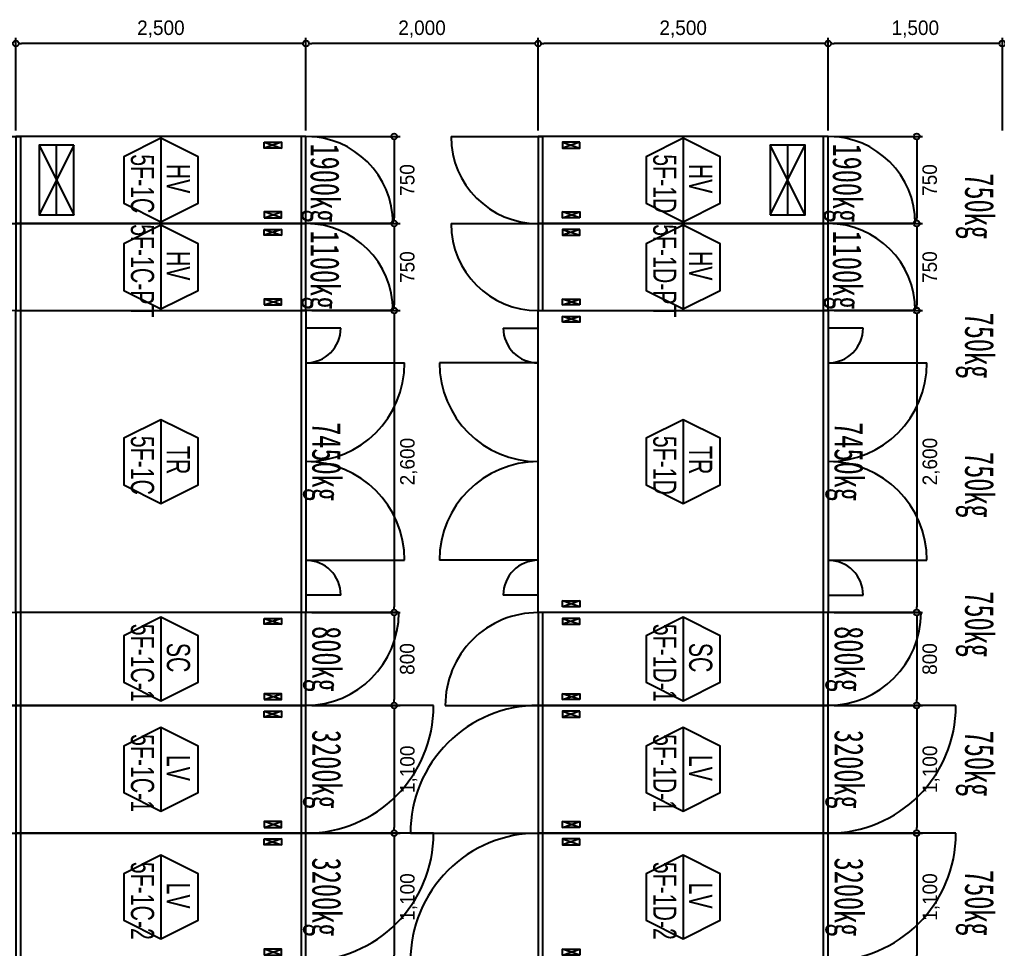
# Model space of a CAD drawing. Header units: millimetres. Extents: x 89978 to 501025, y -351975 to 837171.
# Drawn here: x 144586 to 153011, y 491913 to 499912 of the extents above; entities that cross this region are included whole.
import ezdxf
from ezdxf.enums import TextEntityAlignment as Align

# ---------------------------------------------------------------- set-up
doc = ezdxf.new("R2010")
doc.units = ezdxf.units.MM
doc.header["$LTSCALE"] = 150
doc.layers.get('Defpoints').update_dxf_attribs({"color": 150})
for name, color, linetype in [('------00 Switch Gear', 3, 'Continuous'), ('------00 Switch Gear_Number', 1, 'Continuous'), ('-----36 Dimension', 1, 'Continuous'), ('20251030_전기하중검토', 241, 'Continuous')]:
    doc.layers.add(name, color=color, linetype=linetype)
doc.layers.add('NOPLOT', color=191, linetype='Continuous', plot=False)
doc.styles.add('dd', font='')
doc.styles.add('ELEC', font='')
doc.styles.add('Gtx', font='')
doc.styles.get('dd').set_extended_font_data('DotumChe')
doc.styles.get('ELEC').set_extended_font_data('Dotum')
doc.styles.get('Gtx').set_extended_font_data('Dotum')
doc.dimstyles.new('ELEC', dxfattribs={"dimscale": 100, "dimtxt": 2, "dimasz": 1, "dimexe": 2, "dimexo": 1, "dimgap": 1, "dimtad": 1, "dimdec": 0, "dimrnd": 0.25, "dimzin": 9, "dimdsep": 32, "dimlunit": 6, "dimtxsty": 'ELEC', "dimblk": 'Z_DOT', "dimcen": 3, "dimclrd": 7, "dimclre": 7, "dimclrt": 3, "dimadec": 0, "dimazin": 0, "dimtfac": 1, "dimtdec": 0, "dimtix": 1, "dimtmove": 2, "dimatfit": 1, "dimfxl": 1, "dimarcsym": 0})

# ---------------------------------------------------------------- blocks, each defined once
blk = doc.blocks.new('750X2500')
at = {"layer": '------00 Switch Gear'}
for p, q in [((-3250, 750), (-2458, 750)), ((-2460, 750), (-2460, 0)), ((-210, 700), (-360, 650)), ((-360, 700), (-210, 650)), ((-40, 750), (-40, 0)), ((-210, 50), (-360, 100)), ((-360, 50), (-210, 100)), ((750, 0), (-42, 0))]:
    blk.add_line(p, q, dxfattribs=at)
for points in [[(-2500, 750), (-2500, 0), (0, 0), (0, 750)], [(-360, 700), (-210, 700), (-210, 650), (-360, 650)], [(-360, 50), (-210, 50), (-210, 100), (-360, 100)]]:
    blk.add_lwpolyline(points, close=True, dxfattribs=at)
for centre, start, end in [((-2500, 750), 180, 270), ((0, 0), 0, 90)]:
    blk.add_arc(centre, 750, start, end, dxfattribs=at)
blk = doc.blocks.new('800X2500')
at = {"layer": '------00 Switch Gear'}
for p, q in [((-2460, 800), (-2460, 0)), ((800, 800), (-42, 800)), ((-40, 800), (-40, 0)), ((-210, 750), (-360, 700)), ((-360, 750), (-210, 700)), ((-210, 50), (-360, 100)), ((-360, 50), (-210, 100)), ((-3300, 0), (-2458, 0))]:
    blk.add_line(p, q, dxfattribs=at)
for points in [[(-2500, 800), (-2500, 0), (0, 0), (0, 800)], [(-360, 750), (-210, 750), (-210, 700), (-360, 700)], [(-360, 50), (-210, 50), (-210, 100), (-360, 100)]]:
    blk.add_lwpolyline(points, close=True, dxfattribs=at)
for centre, start, end in [((-2500, 0), 90, 180), ((0, 800), 270, 0)]:
    blk.add_arc(centre, 800, start, end, dxfattribs=at)
blk = doc.blocks.new('1100X2500')
at = {"layer": '------00 Switch Gear'}
for p, q in [((-2460, 1100), (-2460, 0)), ((1100, 1100), (-42, 1100)), ((-40, 1100), (-40, 0)), ((-210, 1050), (-360, 1000)), ((-360, 1050), (-210, 1000)), ((-210, 50), (-360, 100)), ((-360, 50), (-210, 100)), ((-3600, 0), (-2458, 0))]:
    blk.add_line(p, q, dxfattribs=at)
at = {"layer": '------00 Switch Gear', "elevation": 0}
for points in [[(-2500, 1100), (-2500, 0), (0, 0), (0, 1100)], [(-360, 1050), (-210, 1050), (-210, 1000), (-360, 1000)], [(-360, 50), (-210, 50), (-210, 100), (-360, 100)]]:
    blk.add_lwpolyline(points, close=True, dxfattribs=at)
at = {"layer": '------00 Switch Gear'}
for centre, start, end in [((-2500, 0), 90, 180), ((0, 1100), 270, 0)]:
    blk.add_arc(centre, 1100, start, end, dxfattribs=at)
blk = doc.blocks.new('_DOTBLANK')
at = {"color": 0, "linetype": 'ByBlock'}
blk.add_line((-0.5, 0), (-1, 0), dxfattribs=at)
blk.add_circle((0, 0), 0.5, dxfattribs=at)
blk = doc.blocks.new('*D1179')
at = {"layer": '-----36 Dimension', "color": 0, "lineweight": -2, "transparency": 16777216}
for p, q in [((147103.6, 498905), (147864.1, 498905)), ((147814.1, 498855), (147814.1, 498205)), ((147103.6, 498155), (147864.1, 498155))]:
    blk.add_line(p, q, dxfattribs=at)
at = {"layer": 'Defpoints', "color": 0, "transparency": 16777216}
for p in [(147053.6, 498905, 0), (147053.6, 498155, 0), (147814.1, 498155)]:
    blk.add_point(p, dxfattribs=at)
at = {"layer": '-----36 Dimension', "color": 0, "lineweight": -2, "transparency": 16777216, "xscale": 50, "yscale": 50, "zscale": 50}
for p, rotation in [((147814.1, 498905), 90), ((147814.1, 498155), 270)]:
    blk.add_blockref('_DOTBLANK', p, dxfattribs=dict(at, rotation=rotation))
at = {"layer": '-----36 Dimension', "color": 0, "transparency": 16777216, "insert": (147926.7, 498530), "char_height": 125, "attachment_point": 5, "rotation": 90, "style": 'Gtx'}
blk.add_mtext('750', dxfattribs=at)
blk = doc.blocks.new('Z_DOT')
for p, q in [((0, -2), (0, 2)), ((-2, 0), (2, 0))]:
    blk.add_line(p, q)
for radius in [2.5, 1.25]:
    blk.add_circle((0, 0), radius)
blk = doc.blocks.new('*D1180')
at = {"layer": '-----36 Dimension', "color": 0, "lineweight": -2, "transparency": 16777216}
for p, q in [((147103.6, 498155), (147864.1, 498155)), ((147814.1, 498105), (147814.1, 497455)), ((147103.6, 497405), (147864.1, 497405))]:
    blk.add_line(p, q, dxfattribs=at)
at = {"layer": 'Defpoints', "color": 0, "transparency": 16777216}
for p in [(147053.6, 498155), (147053.6, 497405), (147814.1, 497405)]:
    blk.add_point(p, dxfattribs=at)
at = {"layer": '-----36 Dimension', "color": 0, "lineweight": -2, "transparency": 16777216, "xscale": 50, "yscale": 50, "zscale": 50}
for p, rotation in [((147814.1, 498155), 90), ((147814.1, 497405), 270)]:
    blk.add_blockref('_DOTBLANK', p, dxfattribs=dict(at, rotation=rotation))
at = {"layer": '-----36 Dimension', "color": 0, "transparency": 16777216, "insert": (147926.7, 497780), "char_height": 125, "attachment_point": 5, "rotation": 90, "style": 'Gtx'}
blk.add_mtext('750', dxfattribs=at)
blk = doc.blocks.new('*D1181')
at = {"layer": '-----36 Dimension', "color": 0, "lineweight": -2, "transparency": 16777216}
for p, q in [((147103.6, 497405), (147864.1, 497405)), ((147814.1, 497355), (147814.1, 494855)), ((147103.6, 494805), (147864.1, 494805))]:
    blk.add_line(p, q, dxfattribs=at)
at = {"layer": 'Defpoints', "color": 0, "transparency": 16777216}
for p in [(147053.6, 497405), (147053.6, 494805), (147814.1, 494805)]:
    blk.add_point(p, dxfattribs=at)
at = {"layer": '-----36 Dimension', "color": 0, "lineweight": -2, "transparency": 16777216, "xscale": 50, "yscale": 50, "zscale": 50}
for p, rotation in [((147814.1, 497405), 90), ((147814.1, 494805), 270)]:
    blk.add_blockref('_DOTBLANK', p, dxfattribs=dict(at, rotation=rotation))
at = {"layer": '-----36 Dimension', "color": 0, "transparency": 16777216, "insert": (147938.8, 496105), "char_height": 125, "attachment_point": 5, "rotation": 90, "style": 'Gtx'}
blk.add_mtext('2,600', dxfattribs=at)
blk = doc.blocks.new('*D1182')
at = {"layer": '-----36 Dimension', "color": 0, "lineweight": -2, "transparency": 16777216}
for p, q in [((147103.6, 494805), (147864.1, 494805)), ((147814.1, 494755), (147814.1, 494055)), ((147104.4, 494005), (147864.1, 494005))]:
    blk.add_line(p, q, dxfattribs=at)
at = {"layer": 'Defpoints', "color": 0, "transparency": 16777216}
for p in [(147053.6, 494805), (147054.4, 494005), (147814.1, 494005)]:
    blk.add_point(p, dxfattribs=at)
at = {"layer": '-----36 Dimension', "color": 0, "lineweight": -2, "transparency": 16777216, "xscale": 50, "yscale": 50, "zscale": 50}
for p, rotation in [((147814.1, 494805), 90), ((147814.1, 494005), 270)]:
    blk.add_blockref('_DOTBLANK', p, dxfattribs=dict(at, rotation=rotation))
at = {"layer": '-----36 Dimension', "color": 0, "transparency": 16777216, "insert": (147926.7, 494405), "char_height": 125, "attachment_point": 5, "rotation": 90, "style": 'Gtx'}
blk.add_mtext('800', dxfattribs=at)
blk = doc.blocks.new('*D1183')
at = {"layer": '-----36 Dimension', "color": 0, "lineweight": -2, "transparency": 16777216}
for p, q in [((147104.4, 494005), (147864.1, 494005)), ((147814.1, 493955), (147814.1, 492955)), ((147103.6, 492905), (147864.1, 492905))]:
    blk.add_line(p, q, dxfattribs=at)
at = {"layer": 'Defpoints', "color": 0, "transparency": 16777216}
for p in [(147054.4, 494005), (147053.6, 492905), (147814.1, 492905)]:
    blk.add_point(p, dxfattribs=at)
at = {"layer": '-----36 Dimension', "color": 0, "lineweight": -2, "transparency": 16777216, "xscale": 50, "yscale": 50, "zscale": 50}
for p, rotation in [((147814.1, 494005), 90), ((147814.1, 492905), 270)]:
    blk.add_blockref('_DOTBLANK', p, dxfattribs=dict(at, rotation=rotation))
at = {"layer": '-----36 Dimension', "color": 0, "transparency": 16777216, "insert": (147938.8, 493455), "char_height": 125, "attachment_point": 5, "rotation": 90, "style": 'Gtx'}
blk.add_mtext('1,100', dxfattribs=at)
blk = doc.blocks.new('*D1184')
at = {"layer": '-----36 Dimension', "color": 0, "lineweight": -2, "transparency": 16777216}
for p, q in [((147103.6, 492905), (147864.1, 492905)), ((147814.1, 492855), (147814.1, 491855)), ((147103.6, 491805), (147864.1, 491805))]:
    blk.add_line(p, q, dxfattribs=at)
at = {"layer": 'Defpoints', "color": 0, "transparency": 16777216}
for p in [(147053.6, 492905), (147053.6, 491805), (147814.1, 491805)]:
    blk.add_point(p, dxfattribs=at)
at = {"layer": '-----36 Dimension', "color": 0, "lineweight": -2, "transparency": 16777216, "xscale": 50, "yscale": 50, "zscale": 50}
for p, rotation in [((147814.1, 492905), 90), ((147814.1, 491805), 270)]:
    blk.add_blockref('_DOTBLANK', p, dxfattribs=dict(at, rotation=rotation))
at = {"layer": '-----36 Dimension', "color": 0, "transparency": 16777216, "insert": (147938.8, 492355), "char_height": 125, "attachment_point": 5, "rotation": 90, "style": 'Gtx'}
blk.add_mtext('1,100', dxfattribs=at)
blk = doc.blocks.new('*D1193')
at = {"layer": '-----36 Dimension', "color": 0, "lineweight": -2, "transparency": 16777216}
for p, q in [((151605, 498905), (152365.5, 498905)), ((152315.5, 498855), (152315.5, 498205)), ((151605, 498155), (152365.5, 498155))]:
    blk.add_line(p, q, dxfattribs=at)
at = {"layer": 'Defpoints', "color": 0, "transparency": 16777216}
for p in [(151555, 498905, 0), (151555, 498155, 0), (152315.5, 498155)]:
    blk.add_point(p, dxfattribs=at)
at = {"layer": '-----36 Dimension', "color": 0, "lineweight": -2, "transparency": 16777216, "xscale": 50, "yscale": 50, "zscale": 50}
for p, rotation in [((152315.5, 498905), 90), ((152315.5, 498155), 270)]:
    blk.add_blockref('_DOTBLANK', p, dxfattribs=dict(at, rotation=rotation))
at = {"layer": '-----36 Dimension', "color": 0, "transparency": 16777216, "insert": (152428.1, 498530), "char_height": 125, "attachment_point": 5, "rotation": 90, "style": 'Gtx'}
blk.add_mtext('750', dxfattribs=at)
blk = doc.blocks.new('*D1194')
at = {"layer": '-----36 Dimension', "color": 0, "lineweight": -2, "transparency": 16777216}
for p, q in [((151605, 498155), (152365.5, 498155)), ((152315.5, 498105), (152315.5, 497455)), ((151605, 497405), (152365.5, 497405))]:
    blk.add_line(p, q, dxfattribs=at)
at = {"layer": 'Defpoints', "color": 0, "transparency": 16777216}
for p in [(151555, 498155), (151555, 497405), (152315.5, 497405)]:
    blk.add_point(p, dxfattribs=at)
at = {"layer": '-----36 Dimension', "color": 0, "lineweight": -2, "transparency": 16777216, "xscale": 50, "yscale": 50, "zscale": 50}
for p, rotation in [((152315.5, 498155), 90), ((152315.5, 497405), 270)]:
    blk.add_blockref('_DOTBLANK', p, dxfattribs=dict(at, rotation=rotation))
at = {"layer": '-----36 Dimension', "color": 0, "transparency": 16777216, "insert": (152428.1, 497780), "char_height": 125, "attachment_point": 5, "rotation": 90, "style": 'Gtx'}
blk.add_mtext('750', dxfattribs=at)
blk = doc.blocks.new('*D1195')
at = {"layer": '-----36 Dimension', "color": 0, "lineweight": -2, "transparency": 16777216}
for p, q in [((151605, 497405), (152365.5, 497405)), ((152315.5, 497355), (152315.5, 494855)), ((151605, 494805), (152365.5, 494805))]:
    blk.add_line(p, q, dxfattribs=at)
at = {"layer": 'Defpoints', "color": 0, "transparency": 16777216}
for p in [(151555, 497405), (151555, 494805), (152315.5, 494805)]:
    blk.add_point(p, dxfattribs=at)
at = {"layer": '-----36 Dimension', "color": 0, "lineweight": -2, "transparency": 16777216, "xscale": 50, "yscale": 50, "zscale": 50}
for p, rotation in [((152315.5, 497405), 90), ((152315.5, 494805), 270)]:
    blk.add_blockref('_DOTBLANK', p, dxfattribs=dict(at, rotation=rotation))
at = {"layer": '-----36 Dimension', "color": 0, "transparency": 16777216, "insert": (152440.2, 496105), "char_height": 125, "attachment_point": 5, "rotation": 90, "style": 'Gtx'}
blk.add_mtext('2,600', dxfattribs=at)
blk = doc.blocks.new('*D1196')
at = {"layer": '-----36 Dimension', "color": 0, "lineweight": -2, "transparency": 16777216}
for p, q in [((151605, 494805), (152365.5, 494805)), ((152315.5, 494755), (152315.5, 494055)), ((151605.8, 494005), (152365.5, 494005))]:
    blk.add_line(p, q, dxfattribs=at)
at = {"layer": 'Defpoints', "color": 0, "transparency": 16777216}
for p in [(151555, 494805), (151555.8, 494005), (152315.5, 494005)]:
    blk.add_point(p, dxfattribs=at)
at = {"layer": '-----36 Dimension', "color": 0, "lineweight": -2, "transparency": 16777216, "xscale": 50, "yscale": 50, "zscale": 50}
for p, rotation in [((152315.5, 494805), 90), ((152315.5, 494005), 270)]:
    blk.add_blockref('_DOTBLANK', p, dxfattribs=dict(at, rotation=rotation))
at = {"layer": '-----36 Dimension', "color": 0, "transparency": 16777216, "insert": (152428.1, 494405), "char_height": 125, "attachment_point": 5, "rotation": 90, "style": 'Gtx'}
blk.add_mtext('800', dxfattribs=at)
blk = doc.blocks.new('*D1197')
at = {"layer": '-----36 Dimension', "color": 0, "lineweight": -2, "transparency": 16777216}
for p, q in [((151605.8, 494005), (152365.5, 494005)), ((152315.5, 493955), (152315.5, 492955)), ((151605, 492905), (152365.5, 492905))]:
    blk.add_line(p, q, dxfattribs=at)
at = {"layer": 'Defpoints', "color": 0, "transparency": 16777216}
for p in [(151555.8, 494005), (151555, 492905), (152315.5, 492905)]:
    blk.add_point(p, dxfattribs=at)
at = {"layer": '-----36 Dimension', "color": 0, "lineweight": -2, "transparency": 16777216, "xscale": 50, "yscale": 50, "zscale": 50}
for p, rotation in [((152315.5, 494005), 90), ((152315.5, 492905), 270)]:
    blk.add_blockref('_DOTBLANK', p, dxfattribs=dict(at, rotation=rotation))
at = {"layer": '-----36 Dimension', "color": 0, "transparency": 16777216, "insert": (152440.2, 493455), "char_height": 125, "attachment_point": 5, "rotation": 90, "style": 'Gtx'}
blk.add_mtext('1,100', dxfattribs=at)
blk = doc.blocks.new('*D1198')
at = {"layer": '-----36 Dimension', "color": 0, "lineweight": -2, "transparency": 16777216}
for p, q in [((151605, 492905), (152365.5, 492905)), ((152315.5, 492855), (152315.5, 491855)), ((151605, 491805), (152365.5, 491805))]:
    blk.add_line(p, q, dxfattribs=at)
at = {"layer": 'Defpoints', "color": 0, "transparency": 16777216}
for p in [(151555, 492905), (151555, 491805), (152315.5, 491805)]:
    blk.add_point(p, dxfattribs=at)
at = {"layer": '-----36 Dimension', "color": 0, "lineweight": -2, "transparency": 16777216, "xscale": 50, "yscale": 50, "zscale": 50}
for p, rotation in [((152315.5, 492905), 90), ((152315.5, 491805), 270)]:
    blk.add_blockref('_DOTBLANK', p, dxfattribs=dict(at, rotation=rotation))
at = {"layer": '-----36 Dimension', "color": 0, "transparency": 16777216, "insert": (152440.2, 492355), "char_height": 125, "attachment_point": 5, "rotation": 90, "style": 'Gtx'}
blk.add_mtext('1,100', dxfattribs=at)
blk = doc.blocks.new('*D1212')
at = {"layer": '-----36 Dimension', "color": 0, "lineweight": -2, "transparency": 16777216}
for p, q in [((151553.6, 498955), (151553.6, 499755)), ((153003.6, 499705), (151603.6, 499705)), ((153053.6, 498955), (153053.6, 499755))]:
    blk.add_line(p, q, dxfattribs=at)
at = {"layer": 'Defpoints', "color": 0, "transparency": 16777216}
for p in [(151553.6, 499705), (151553.6, 498905), (153053.6, 498905)]:
    blk.add_point(p, dxfattribs=at)
at = {"layer": '-----36 Dimension', "color": 0, "lineweight": -2, "transparency": 16777216, "xscale": 50, "yscale": 50, "zscale": 50, "rotation": 180}
blk.add_blockref('_DOTBLANK', (151553.6, 499705), dxfattribs=at)
at = {"layer": '-----36 Dimension', "color": 0, "lineweight": -2, "transparency": 16777216, "xscale": 50, "yscale": 50, "zscale": 50}
blk.add_blockref('_DOTBLANK', (153053.6, 499705), dxfattribs=at)
at = {"layer": '-----36 Dimension', "color": 0, "transparency": 16777216, "insert": (152303.6, 499829.6), "char_height": 125, "attachment_point": 5, "style": 'Gtx'}
blk.add_mtext('1,500', dxfattribs=at)
blk = doc.blocks.new('*D1213')
at = {"layer": '-----36 Dimension', "color": 0, "lineweight": -2, "transparency": 16777216}
for p, q in [((149053.6, 498955), (149053.6, 499755)), ((151503.6, 499705), (149103.6, 499705)), ((151553.6, 498955), (151553.6, 499755))]:
    blk.add_line(p, q, dxfattribs=at)
at = {"layer": 'Defpoints', "color": 0, "transparency": 16777216}
for p in [(149053.6, 499705), (149053.6, 498905), (151553.6, 498905)]:
    blk.add_point(p, dxfattribs=at)
at = {"layer": '-----36 Dimension', "color": 0, "lineweight": -2, "transparency": 16777216, "xscale": 50, "yscale": 50, "zscale": 50, "rotation": 180}
blk.add_blockref('_DOTBLANK', (149053.6, 499705), dxfattribs=at)
at = {"layer": '-----36 Dimension', "color": 0, "lineweight": -2, "transparency": 16777216, "xscale": 50, "yscale": 50, "zscale": 50}
blk.add_blockref('_DOTBLANK', (151553.6, 499705), dxfattribs=at)
at = {"layer": '-----36 Dimension', "color": 0, "transparency": 16777216, "insert": (150303.6, 499829.6), "char_height": 125, "attachment_point": 5, "style": 'Gtx'}
blk.add_mtext('2,500', dxfattribs=at)
blk = doc.blocks.new('*D1214')
at = {"layer": '-----36 Dimension', "color": 0, "lineweight": -2, "transparency": 16777216}
for p, q in [((147053.6, 498955), (147053.6, 499755)), ((149003.6, 499705), (147103.6, 499705)), ((149053.6, 498955), (149053.6, 499755))]:
    blk.add_line(p, q, dxfattribs=at)
at = {"layer": 'Defpoints', "color": 0, "transparency": 16777216}
for p in [(147053.6, 499705), (147053.6, 498905), (149053.6, 498905)]:
    blk.add_point(p, dxfattribs=at)
at = {"layer": '-----36 Dimension', "color": 0, "lineweight": -2, "transparency": 16777216, "xscale": 50, "yscale": 50, "zscale": 50, "rotation": 180}
blk.add_blockref('_DOTBLANK', (147053.6, 499705), dxfattribs=at)
at = {"layer": '-----36 Dimension', "color": 0, "lineweight": -2, "transparency": 16777216, "xscale": 50, "yscale": 50, "zscale": 50}
blk.add_blockref('_DOTBLANK', (149053.6, 499705), dxfattribs=at)
at = {"layer": '-----36 Dimension', "color": 0, "transparency": 16777216, "insert": (148053.6, 499829.6), "char_height": 125, "attachment_point": 5, "style": 'Gtx'}
blk.add_mtext('2,000', dxfattribs=at)
blk = doc.blocks.new('*D1215')
at = {"layer": '-----36 Dimension', "color": 0, "lineweight": -2, "transparency": 16777216}
for p, q in [((144553.6, 498955), (144553.6, 499755)), ((147003.6, 499705), (144603.6, 499705)), ((147053.6, 498955), (147053.6, 499755))]:
    blk.add_line(p, q, dxfattribs=at)
at = {"layer": 'Defpoints', "color": 0, "transparency": 16777216}
for p in [(144553.6, 499705), (144553.6, 498905), (147053.6, 498905)]:
    blk.add_point(p, dxfattribs=at)
at = {"layer": '-----36 Dimension', "color": 0, "lineweight": -2, "transparency": 16777216, "xscale": 50, "yscale": 50, "zscale": 50, "rotation": 180}
blk.add_blockref('_DOTBLANK', (144553.6, 499705), dxfattribs=at)
at = {"layer": '-----36 Dimension', "color": 0, "lineweight": -2, "transparency": 16777216, "xscale": 50, "yscale": 50, "zscale": 50}
blk.add_blockref('_DOTBLANK', (147053.6, 499705), dxfattribs=at)
at = {"layer": '-----36 Dimension', "color": 0, "transparency": 16777216, "insert": (145803.6, 499829.6), "char_height": 125, "attachment_point": 5, "style": 'Gtx'}
blk.add_mtext('2,500', dxfattribs=at)

msp = doc.modelspace()

# ---------------------------------------------------------------- linework, layer by layer
at = {"layer": '------00 Switch Gear'}
for p, q in [((144593.6, 497405), (144593.6, 494805)), ((147013.6, 497405), (147013.6, 494805)), ((149413.6, 497305), (149263.6, 497355)), ((149413.6, 497355), (149263.6, 497305)), ((151513.6, 494805), (151513.6, 497405)), ((147353.6, 497255), (147053.6, 497255)), ((148753.6, 497255), (149053.6, 497255)), ((151853.6, 497255), (151553.6, 497255)), ((147053.6, 496955), (147903.6, 496955)), ((149053.6, 496955), (148203.6, 496955)), ((151553.6, 496955), (152403.6, 496955)), ((147053.6, 495255), (147903.6, 495255)), ((149053.6, 495255), (148203.6, 495255)), ((151553.6, 495255), (152403.6, 495255)), ((147353.6, 494955), (147053.6, 494955)), ((149053.6, 494955), (148753.6, 494955)), ((149413.6, 494855), (149263.6, 494905)), ((149413.6, 494905), (149263.6, 494855)), ((151553.6, 494955), (151853.6, 494955))]:
    msp.add_line(p, q, dxfattribs=at)
for points in [[(147053.6, 497405), (147053.6, 494805), (144553.6, 494805), (144553.6, 497405)], [(149053.6, 494805), (149053.6, 497405), (151553.6, 497405), (151553.6, 494805)], [(149263.6, 497305), (149263.6, 497355), (149413.6, 497355), (149413.6, 497305)], [(149263.6, 494855), (149263.6, 494905), (149413.6, 494905), (149413.6, 494855)]]:
    msp.add_lwpolyline(points, close=True, dxfattribs=at)
for centre, radius, start, end in [((147053.6, 497255), 300, 270, 0), ((149053.6, 497255), 300, 180, 270), ((151553.6, 497255), 300, 270, 0), ((147053.6, 496955), 850, 270, 0), ((149053.6, 496955), 850, 180, 270), ((151553.6, 496955), 850, 270, 0), ((147053.6, 495255), 850, 0, 90), ((149053.6, 495255), 850, 90, 180), ((151553.6, 495255), 850, 0, 90), ((147053.6, 494955), 300, 0, 90), ((149053.6, 494955), 300, 90, 180), ((151553.6, 494955), 300, 0, 90)]:
    msp.add_arc(centre, radius, start, end, dxfattribs=at)
at = {"layer": '------00 Switch Gear_Number', "color": 1}
for points in [[(145803.6, 498890), (145803.6, 498170), (146123.6, 498329.7), (146123.6, 498730.4), (145803.6, 498890), (145483.6, 498730.4), (145483.6, 498329.7), (145803.6, 498170)], [(150303.6, 498890), (150303.6, 498170), (150623.6, 498329.7), (150623.6, 498730.4), (150303.6, 498890), (149983.6, 498730.4), (149983.6, 498329.7), (150303.6, 498170)], [(145803.6, 498140), (145803.6, 497420), (146123.6, 497579.7), (146123.6, 497980.4), (145803.6, 498140), (145483.6, 497980.4), (145483.6, 497579.7), (145803.6, 497420)], [(150303.6, 498140), (150303.6, 497420), (150623.6, 497579.7), (150623.6, 497980.4), (150303.6, 498140), (149983.6, 497980.4), (149983.6, 497579.7), (150303.6, 497420)], [(145803.6, 496465), (145803.6, 495745), (146123.6, 495904.7), (146123.6, 496305.4), (145803.6, 496465), (145483.6, 496305.4), (145483.6, 495904.7), (145803.6, 495745)], [(150303.6, 496465), (150303.6, 495745), (150623.6, 495904.7), (150623.6, 496305.4), (150303.6, 496465), (149983.6, 496305.4), (149983.6, 495904.7), (150303.6, 495745)], [(145803.6, 494765), (145803.6, 494045), (146123.6, 494204.7), (146123.6, 494605.4), (145803.6, 494765), (145483.6, 494605.4), (145483.6, 494204.7), (145803.6, 494045)], [(150303.6, 494765), (150303.6, 494045), (150623.6, 494204.7), (150623.6, 494605.4), (150303.6, 494765), (149983.6, 494605.4), (149983.6, 494204.7), (150303.6, 494045)], [(145803.6, 493815), (145803.6, 493095), (146123.6, 493254.7), (146123.6, 493655.4), (145803.6, 493815), (145483.6, 493655.4), (145483.6, 493254.7), (145803.6, 493095)], [(150303.6, 493815), (150303.6, 493095), (150623.6, 493254.7), (150623.6, 493655.4), (150303.6, 493815), (149983.6, 493655.4), (149983.6, 493254.7), (150303.6, 493095)], [(145803.6, 492715), (145803.6, 491995), (146123.6, 492154.7), (146123.6, 492555.4), (145803.6, 492715), (145483.6, 492555.4), (145483.6, 492154.7), (145803.6, 491995)], [(150303.6, 492715), (150303.6, 491995), (150623.6, 492154.7), (150623.6, 492555.4), (150303.6, 492715), (149983.6, 492555.4), (149983.6, 492154.7), (150303.6, 491995)]]:
    msp.add_lwpolyline(points, dxfattribs=at)
at = {"layer": 'NOPLOT'}
for p, q in [((145053.6, 498830), (144753.6, 498230)), ((144753.6, 498830), (145053.6, 498230)), ((144903.6, 498230), (144903.6, 498830)), ((151053.6, 498230), (151353.6, 498830)), ((151353.6, 498230), (151053.6, 498830)), ((151203.6, 498830), (151203.6, 498230))]:
    msp.add_line(p, q, dxfattribs=at)
at = {"layer": 'NOPLOT', "elevation": 0}
for points in [[(145053.6, 498830), (144753.6, 498830), (144753.6, 498230), (145053.6, 498230)], [(151053.6, 498230), (151353.6, 498230), (151353.6, 498830), (151053.6, 498830)]]:
    msp.add_lwpolyline(points, close=True, dxfattribs=at)

# ---------------------------------------------------------------- block references
at = {"layer": '------00 Switch Gear'}
for name, p in [('750X2500', (147053.6, 498155)), ('750X2500', (147053.6, 497405)), ('800X2500', (147053.6, 494005)), ('1100X2500', (147053.6, 492905)), ('1100X2500', (147053.6, 491805))]:
    msp.add_blockref(name, p, dxfattribs=at)
at = {"layer": '------00 Switch Gear', "rotation": 180}
for name, p in [('750X2500', (149053.6, 498905)), ('750X2500', (149053.6, 498155)), ('800X2500', (149053.6, 494805)), ('1100X2500', (149053.6, 494005)), ('1100X2500', (149053.6, 492905))]:
    msp.add_blockref(name, p, dxfattribs=at)

# ---------------------------------------------------------------- texts
at = {"layer": '------00 Switch Gear_Number', "color": 0, "style": 'ELEC', "width": 0.7}
for s, p in [('5F-1C', (145645.3, 498497.5)), ('5F-1D', (150145.3, 498497.5)), ('HV', (145954.8, 498542.2)), ('HV', (150454.8, 498542.2)), ('5F-1C-PT', (145645.3, 497747.5)), ('5F-1D-PT', (150145.3, 497747.5)), ('HV', (145954.8, 497792.2)), ('HV', (150454.8, 497792.2)), ('5F-1C', (145645.3, 496072.5)), ('5F-1D', (150145.3, 496072.5)), ('TR', (145954.8, 496117.2)), ('TR', (150454.8, 496117.2)), ('5F-1C-1', (145645.3, 494372.5)), ('5F-1D-1', (150145.3, 494372.5)), ('SC', (145954.8, 494417.2)), ('SC', (150454.8, 494417.2)), ('5F-1C-1', (145645.3, 493422.5)), ('5F-1D-1', (150145.3, 493422.5)), ('LV', (145954.8, 493467.2)), ('LV', (150454.8, 493467.2)), ('5F-1C-2', (145645.3, 492322.5)), ('5F-1D-2', (150145.3, 492322.5)), ('LV', (145954.8, 492367.2)), ('LV', (150454.8, 492367.2))]:
    msp.add_text(s, height=200, rotation=270, dxfattribs=at).set_placement(p, align=Align.MIDDLE_CENTER)
at = {"layer": '20251030_전기하중검토', "style": 'dd', "width": 0.7}
for s, p in [('1900kg', (147183, 498505)), ('1900kg', (151683, 498505)), ('750kg', (152821.9, 498305.3)), ('1100kg', (147183, 497755)), ('1100kg', (151683, 497755)), ('750kg', (152821.9, 497105.3)), ('7450kg', (147197.6, 496105.3)), ('7450kg', (151697.6, 496105.3)), ('750kg', (152821.9, 495905.3)), ('750kg', (152821.9, 494705.3)), ('800kg', (147197.6, 494405.3)), ('800kg', (151697.6, 494405.3)), ('3200kg', (147197.6, 493455.3)), ('3200kg', (151697.6, 493455.3)), ('750kg', (152821.9, 493505.3)), ('3200kg', (147197.6, 492355.3)), ('3200kg', (151697.6, 492355.3)), ('750kg', (152821.9, 492305.3))]:
    msp.add_text(s, height=250, rotation=270, dxfattribs=at).set_placement(p, align=Align.MIDDLE)

# ---------------------------------------------------------------- dimensions: what is measured, and where the dimension line sits
at = {"layer": '-----36 Dimension'}
for base, p1, p2, angle, picture, middle in [((144553.6, 499705), (147053.6, 498905), (144553.6, 498905), 180, '*D1215', (145803.6, 499829.6)), ((147053.6, 499705), (149053.6, 498905), (147053.6, 498905), 180, '*D1214', (148053.6, 499829.6)), ((149053.6, 499705), (151553.6, 498905), (149053.6, 498905), 180, '*D1213', (150303.6, 499829.6)), ((151553.6, 499705), (153053.6, 498905), (151553.6, 498905), 180, '*D1212', (152303.6, 499829.6)), ((147814.1, 498155, 0), (147053.6, 498905), (147053.6, 498155), 90, '*D1179', (147926.7, 498530, 0)), ((152315.5, 498155, 0), (151555, 498905), (151555, 498155), 90, '*D1193', (152428.1, 498530, 0)), ((147814.1, 497405), (147053.6, 498155), (147053.6, 497405), 90, '*D1180', (147926.7, 497780)), ((152315.5, 497405), (151555, 498155), (151555, 497405), 90, '*D1194', (152428.1, 497780)), ((147814.1, 494805), (147053.6, 497405), (147053.6, 494805), 90, '*D1181', (147938.8, 496105)), ((152315.5, 494805), (151555, 497405), (151555, 494805), 90, '*D1195', (152440.2, 496105)), ((147814.1, 494005), (147053.6, 494805), (147054.4, 494005), 90, '*D1182', (147926.7, 494405)), ((152315.5, 494005), (151555, 494805), (151555.8, 494005), 90, '*D1196', (152428.1, 494405)), ((147814.1, 492905), (147054.4, 494005), (147053.6, 492905), 90, '*D1183', (147938.8, 493455)), ((152315.5, 492905), (151555.8, 494005), (151555, 492905), 90, '*D1197', (152440.2, 493455)), ((147814.1, 491805), (147053.6, 492905), (147053.6, 491805), 90, '*D1184', (147938.8, 492355)), ((152315.5, 491805), (151555, 492905), (151555, 491805), 90, '*D1198', (152440.2, 492355))]:
    dim = msp.add_linear_dim(base=base, p1=p1, p2=p2, angle=angle, dimstyle='ELEC', override={"dimscale": 50, "dimtxt": 2.5, "dimexe": 1, "dimtad": 2, "dimtxsty": 'Gtx', "dimblk1": 'DOTBLANK', "dimblk2": 'DOTBLANK', "dimsah": 1, "dimclrd": 0, "dimclre": 0, "dimclrt": 0}, dxfattribs=at)
    dim.commit()
    dim.dimension.update_dxf_attribs({"geometry": picture, "text_midpoint": middle})

doc.saveas('drawing.dxf')
